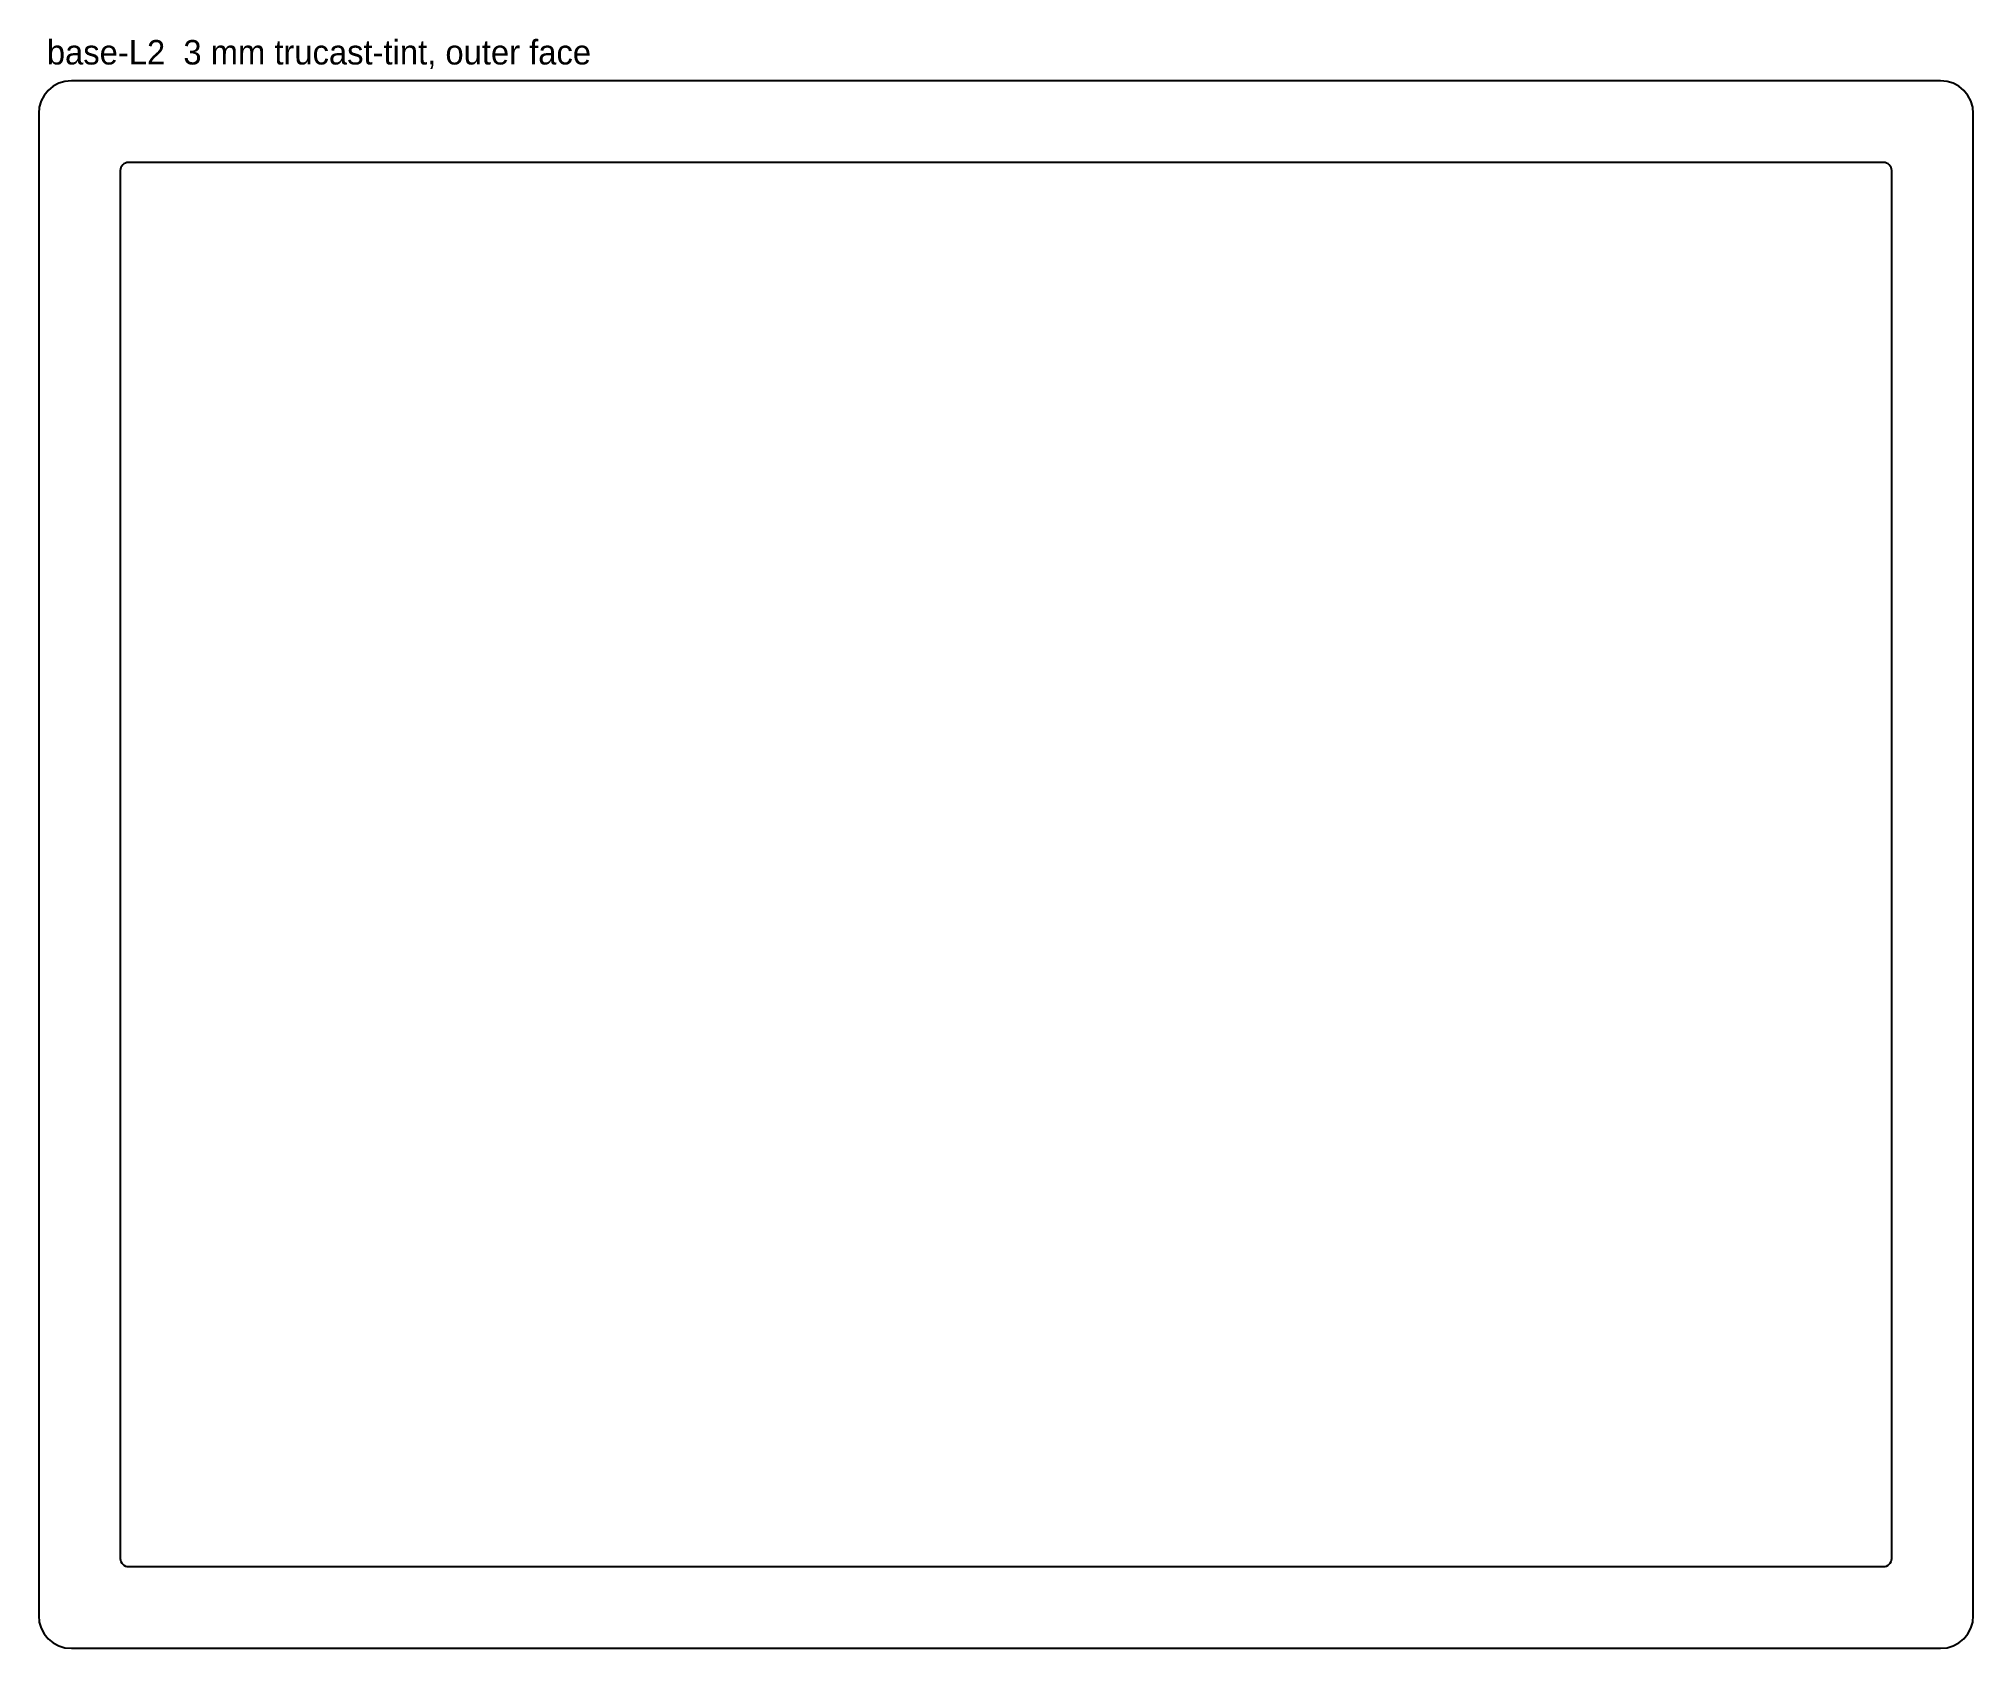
# Model space of a CAD drawing. Header units: millimetres. Extents: x 0 to 474, y 0 to 394.
import ezdxf

# ---------------------------------------------------------------- set-up
doc = ezdxf.new("R2010")
doc.units = ezdxf.units.MM
for name, color, linetype in [('CUT_INSIDE', 5, 'Continuous'), ('CUT_OUTSIDE', 1, 'Continuous'), ('NOTES', 7, 'Continuous')]:
    doc.layers.add(name, color=color, linetype=linetype)

msp = doc.modelspace()

# ---------------------------------------------------------------- linework, layer by layer
at = {"layer": 'CUT_INSIDE'}
msp.add_lwpolyline([(453.96, 362.39), (453.85, 362.77), (453.66, 363.11), (453.41, 363.41), (453.11, 363.66), (452.77, 363.85), (452.39, 363.96), (452, 364), (22, 364), (21.61, 363.96), (21.23, 363.85), (20.89, 363.66), (20.59, 363.41), (20.34, 363.11), (20.15, 362.77), (20.04, 362.39), (20, 362), (20, 22), (20.04, 21.61), (20.15, 21.23), (20.34, 20.89), (20.59, 20.59), (20.89, 20.34), (21.23, 20.15), (21.61, 20.04), (22, 20), (452, 20), (452.39, 20.04), (452.77, 20.15), (453.11, 20.34), (453.41, 20.59), (453.66, 20.89), (453.85, 21.23), (453.96, 21.61), (454, 22), (454, 362), (453.96, 362.39)], close=True, dxfattribs=at)
at = {"layer": 'CUT_OUTSIDE'}
msp.add_lwpolyline([(474, 376), (473.85, 377.56), (473.39, 379.06), (472.65, 380.44), (471.66, 381.66), (470.44, 382.65), (469.06, 383.39), (467.56, 383.85), (466, 384), (8, 384), (6.44, 383.85), (4.94, 383.39), (3.56, 382.65), (2.34, 381.66), (1.35, 380.44), (0.61, 379.06), (0.15, 377.56), (0, 376), (0, 8), (0.15, 6.44), (0.61, 4.94), (1.35, 3.56), (2.34, 2.34), (3.56, 1.35), (4.94, 0.61), (6.44, 0.15), (8, 0), (466, 0), (467.56, 0.15), (469.06, 0.61), (470.44, 1.35), (471.66, 2.34), (472.65, 3.56), (473.39, 4.94), (473.85, 6.44), (474, 8), (474, 376)], close=True, dxfattribs=at)

# ---------------------------------------------------------------- texts
at = {"layer": 'NOTES'}
msp.add_text('base-L2  3 mm trucast-tint, outer face', height=6, dxfattribs=at).set_placement((2, 388))

doc.saveas('drawing.dxf')
